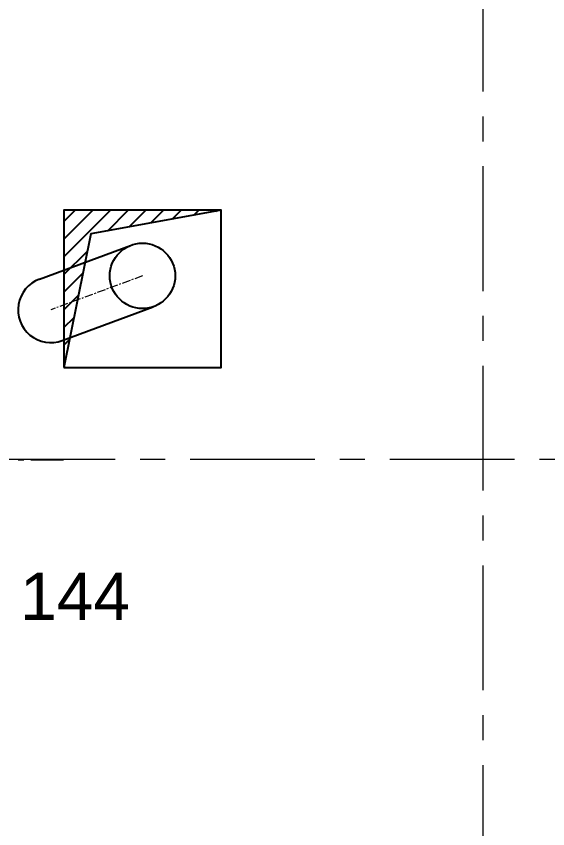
# Model space of a CAD drawing. Header units: millimetres. Extents: x 3220 to 226993, y 817 to 176024.
# Drawn here: x 33018 to 35048, y 120414 to 123516 of the extents above; entities that cross this region are included whole.
import ezdxf

# ---------------------------------------------------------------- set-up
doc = ezdxf.new("R2010")
doc.units = ezdxf.units.MM
doc.linetypes.add('AXES', pattern=[50.8, 31.75, -6.35, 6.35, -6.35])
doc.layers.add('Axe', color=1, linetype='AXES', lineweight=9)
doc.layers.add('Repère', color=76, linetype='Continuous')
doc.styles.get("Standard").update_dxf_attribs({"font": 'arial.ttf'})

# ---------------------------------------------------------------- blocks, each defined once
blk = doc.blocks.new("SYST7ME D'AXE")
at = {"layer": 'Axe', "ltscale": 15}
for p, q in [((9000, 18500), (9000, -6500)), ((-500, 9000), (15500, 9000))]:
    blk.add_line(p, q, dxfattribs=at)
blk = doc.blocks.new('Level +8 m')
h = blk.add_hatch()
h.set_pattern_fill('ANSI31', color=256, scale=15)
h.set_pattern_definition([(45, (0, -450), (-33.67596, 33.67596), [])])
h.paths.add_polyline_path([(7400, -8050), (7400, -8650), (7502.8, -8139.8), (8000, -8050)])
blk.add_lwpolyline([(7400, -8650), (8000, -8650), (8000, -8050), (7400, -8050)], close=True)
blk.add_lwpolyline([(8000, -8050), (7502.8, -8139.8), (7400, -8650)])
blk.add_blockref("SYST7ME D'AXE", (0, -18000))
blk = doc.blocks.new('ligne broyeur T')
at = {"color": 1, "linetype": 'Continuous', "lineweight": 5, "true_color": 0x000001}
for points in [[(0, 1770.6), (0, 1896.5)], [(0, 1722.9), (0, 1744.6)]]:
    blk.add_lwpolyline(points, dxfattribs=at)
blk = doc.blocks.new('ligne broyeur T 2')
at = {"color": 34}
blk.add_blockref('ligne broyeur T', (11.6, 610.5), dxfattribs=at)

msp = doc.modelspace()

# ---------------------------------------------------------------- linework, layer by layer
at = {"color": 4}
for p, q in [((33106.6, 122512.7), (33453.8, 122641.5)), ((33193.5, 122278.3), (33541.3, 122407.3))]:
    msp.add_line(p, q, dxfattribs=at)
msp.add_circle((33500, 122525.3), 125, dxfattribs=at)
msp.add_arc((33150, 122395.5), 125, 110.348, 290.3568, dxfattribs=at)
at = {"layer": 'Axe'}
msp.add_line((33500, 122525.3), (33150, 122395.5), dxfattribs=at)

# ---------------------------------------------------------------- block references
at = {"color": 2}
msp.add_blockref('Level +8 m', (25800, 130825.5), dxfattribs=at)
at = {"rotation": 270}
msp.add_blockref('ligne broyeur T 2', (30691.9, 121834.9), dxfattribs=at)

# ---------------------------------------------------------------- texts
at = {"layer": 'Repère', "insert": (33032.8, 121391.9), "char_height": 180, "attachment_point": 1}
msp.add_mtext_dynamic_manual_height_columns('144', width=631.382, gutter_width=12.5, heights=[0], dxfattribs=at)

doc.saveas('drawing.dxf')
